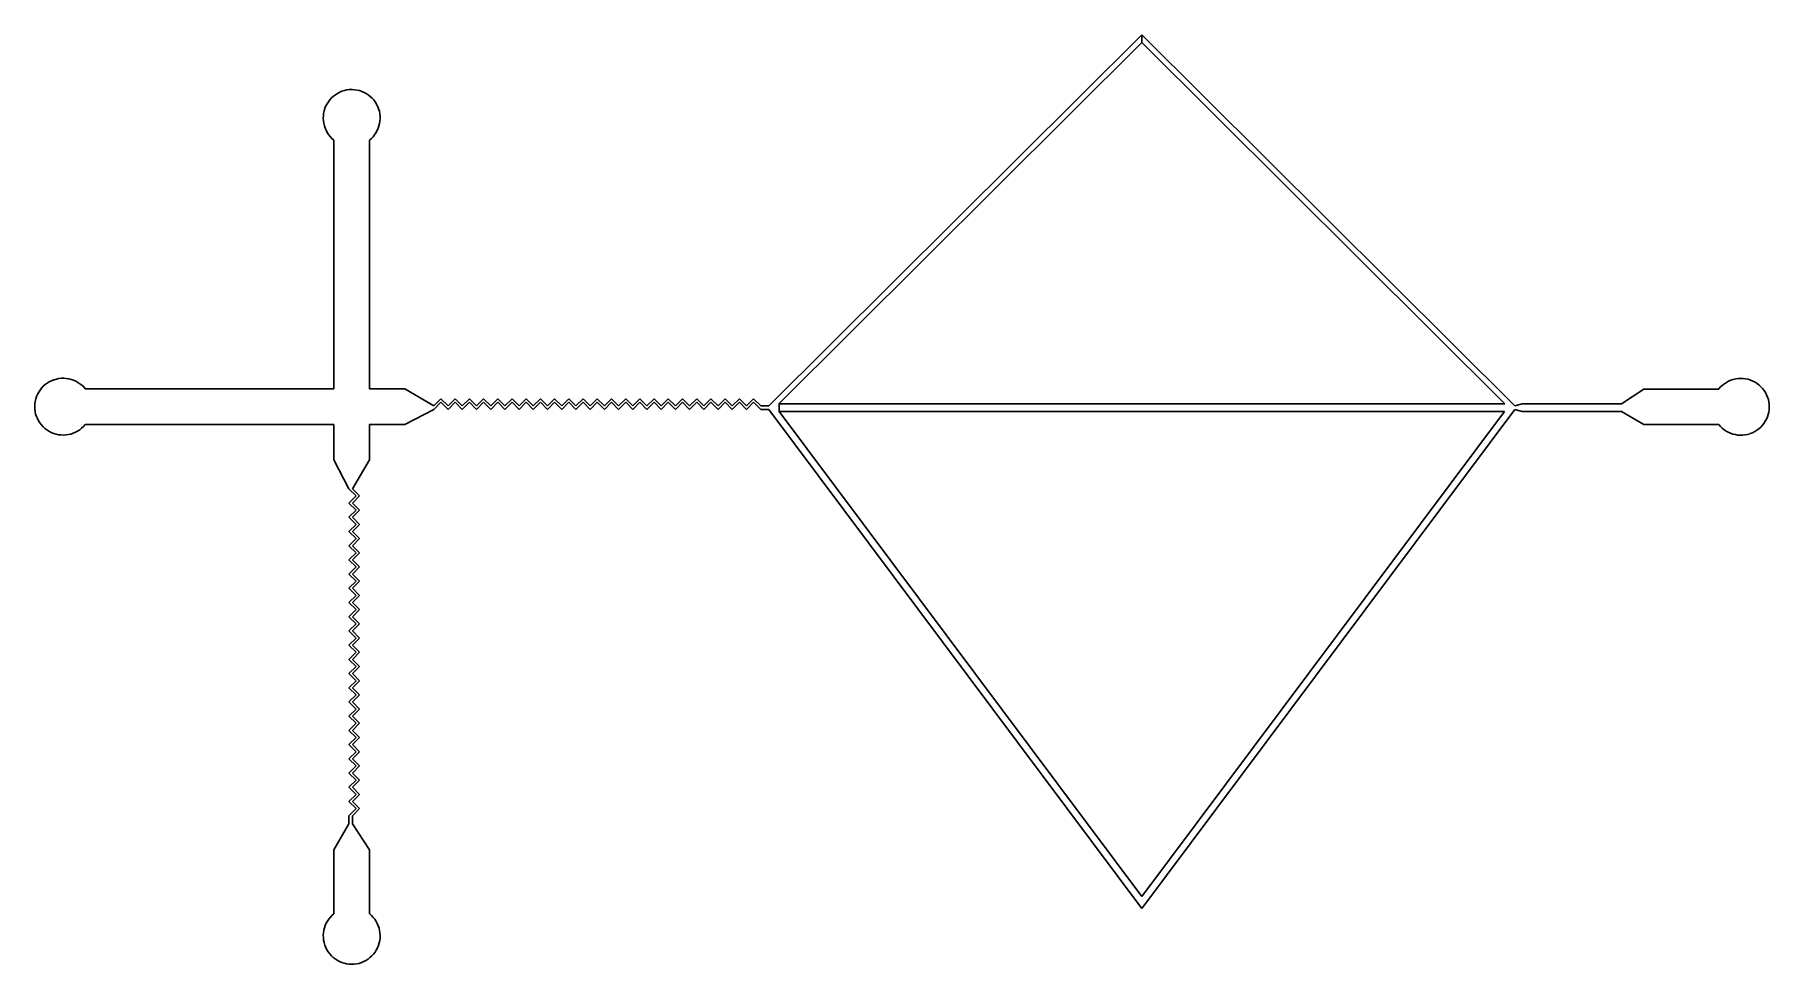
# Model space of a CAD drawing. Extents: x -63 to -14.2, y -14 to 12.2.
import ezdxf

# ---------------------------------------------------------------- set-up
doc = ezdxf.new("R2010")
doc.units = 13
doc.header["$MEASUREMENT"] = 0
doc.layers.add('1', color=7, linetype='Continuous')

msp = doc.modelspace()

# ---------------------------------------------------------------- linework, layer by layer
at = {"layer": '1'}
for p, q in [((-31.861, 12.205), (-42.361, 1.758)), ((-42.08, 1.815), (-31.861, 11.982)), ((-31.861, 11.982), (-31.861, 12.205)), ((-21.361, 1.758), (-31.861, 12.205)), ((-31.861, 12.205), (-31.861, 11.982)), ((-31.861, 11.982), (-21.641, 1.815)), ((-31.861, 11.982), (-31.861, 11.982)), ((-54.8, 10.261), (-54.832, 10.199)), ((-54.762, 10.32), (-54.8, 10.261)), ((-54.72, 10.375), (-54.762, 10.32)), ((-54.673, 10.427), (-54.72, 10.375)), ((-54.621, 10.474), (-54.673, 10.427)), ((-54.566, 10.516), (-54.621, 10.474)), ((-54.507, 10.554), (-54.566, 10.516)), ((-54.445, 10.586), (-54.507, 10.554)), ((-54.381, 10.613), (-54.445, 10.586)), ((-54.314, 10.634), (-54.381, 10.613)), ((-54.246, 10.649), (-54.314, 10.634)), ((-54.177, 10.658), (-54.246, 10.649)), ((-54.107, 10.661), (-54.177, 10.658)), ((-54.097, 10.661), (-54.107, 10.661)), ((-54.027, 10.657), (-54.097, 10.661)), ((-53.958, 10.647), (-54.027, 10.657)), ((-53.89, 10.631), (-53.958, 10.647)), ((-53.824, 10.609), (-53.89, 10.631)), ((-53.76, 10.582), (-53.824, 10.609)), ((-53.699, 10.549), (-53.76, 10.582)), ((-53.64, 10.511), (-53.699, 10.549)), ((-53.585, 10.468), (-53.64, 10.511)), ((-53.534, 10.42), (-53.585, 10.468)), ((-53.488, 10.368), (-53.534, 10.42)), ((-53.446, 10.312), (-53.488, 10.368)), ((-53.409, 10.253), (-53.446, 10.312)), ((-54.905, 9.921), (-54.907, 9.851)), ((-54.907, 9.851), (-54.903, 9.782)), ((-54.897, 9.991), (-54.905, 9.921)), ((-54.903, 9.782), (-54.893, 9.713)), ((-54.882, 10.059), (-54.897, 9.991)), ((-54.862, 10.126), (-54.882, 10.059)), ((-54.859, 10.135), (-54.862, 10.126)), ((-54.832, 10.199), (-54.859, 10.135)), ((-53.378, 10.191), (-53.409, 10.253)), ((-53.352, 10.126), (-53.378, 10.191)), ((-53.349, 10.117), (-53.352, 10.126)), ((-53.329, 10.05), (-53.349, 10.117)), ((-53.316, 9.981), (-53.329, 10.05)), ((-53.322, 9.704), (-53.312, 9.773)), ((-53.308, 9.912), (-53.316, 9.981)), ((-53.312, 9.773), (-53.307, 9.842)), ((-53.307, 9.842), (-53.308, 9.912)), ((-54.893, 9.713), (-54.877, 9.644)), ((-54.877, 9.644), (-54.855, 9.578)), ((-54.855, 9.578), (-54.828, 9.514)), ((-54.828, 9.514), (-54.795, 9.452)), ((-54.795, 9.452), (-54.757, 9.394)), ((-54.757, 9.394), (-54.713, 9.339)), ((-54.713, 9.339), (-54.666, 9.288)), ((-54.666, 9.288), (-54.614, 9.241)), ((-53.607, 9.236), (-53.554, 9.282)), ((-53.554, 9.282), (-53.506, 9.332)), ((-53.506, 9.332), (-53.462, 9.387)), ((-53.462, 9.387), (-53.423, 9.445)), ((-53.423, 9.445), (-53.39, 9.506)), ((-53.39, 9.506), (-53.362, 9.57)), ((-53.362, 9.57), (-53.339, 9.636)), ((-53.339, 9.636), (-53.322, 9.704)), ((-54.614, 9.241), (-54.607, 9.236)), ((-54.607, 9.236), (-54.607, 2.236)), ((-53.607, 2.236), (-53.607, 9.236)), ((-62.561, 2.465), (-62.623, 2.434)), ((-62.496, 2.491), (-62.561, 2.465)), ((-62.487, 2.494), (-62.496, 2.491)), ((-62.42, 2.514), (-62.487, 2.494)), ((-62.351, 2.527), (-62.42, 2.514)), ((-62.282, 2.535), (-62.351, 2.527)), ((-62.212, 2.536), (-62.282, 2.535)), ((-62.143, 2.531), (-62.212, 2.536)), ((-62.074, 2.521), (-62.143, 2.531)), ((-62.006, 2.504), (-62.074, 2.521)), ((-61.94, 2.481), (-62.006, 2.504)), ((-61.876, 2.453), (-61.94, 2.481)), ((-61.815, 2.42), (-61.876, 2.453)), ((-15.346, 2.453), (-15.407, 2.42)), ((-15.282, 2.481), (-15.346, 2.453)), ((-15.215, 2.502), (-15.282, 2.481)), ((-15.147, 2.518), (-15.215, 2.502)), ((-15.078, 2.528), (-15.147, 2.518)), ((-15.009, 2.532), (-15.078, 2.528)), ((-14.939, 2.53), (-15.009, 2.532)), ((-14.87, 2.522), (-14.939, 2.53)), ((-14.802, 2.507), (-14.87, 2.522)), ((-14.735, 2.487), (-14.802, 2.507)), ((-14.726, 2.484), (-14.735, 2.487)), ((-14.661, 2.457), (-14.726, 2.484)), ((-14.599, 2.425), (-14.661, 2.457)), ((-62.98, 2.018), (-63.001, 1.952)), ((-62.952, 2.082), (-62.98, 2.018)), ((-62.919, 2.144), (-62.952, 2.082)), ((-62.881, 2.202), (-62.919, 2.144)), ((-62.838, 2.257), (-62.881, 2.202)), ((-62.79, 2.308), (-62.838, 2.257)), ((-62.738, 2.355), (-62.79, 2.308)), ((-62.682, 2.397), (-62.738, 2.355)), ((-62.623, 2.434), (-62.682, 2.397)), ((-61.757, 2.381), (-61.815, 2.42)), ((-61.702, 2.337), (-61.757, 2.381)), ((-61.652, 2.289), (-61.702, 2.337)), ((-61.606, 2.236), (-61.652, 2.289)), ((-54.607, 2.236), (-61.606, 2.236)), ((-52.607, 2.236), (-53.607, 2.236)), ((-51.794, 1.758), (-52.607, 2.236)), ((-51.594, 1.958), (-51.794, 1.758)), ((-51.394, 1.758), (-51.594, 1.958)), ((-51.194, 1.958), (-51.394, 1.758)), ((-50.994, 1.758), (-51.194, 1.958)), ((-50.794, 1.958), (-50.994, 1.758)), ((-50.594, 1.758), (-50.794, 1.958)), ((-50.394, 1.958), (-50.594, 1.758)), ((-50.194, 1.758), (-50.394, 1.958)), ((-49.994, 1.958), (-50.194, 1.758)), ((-49.794, 1.758), (-49.994, 1.958)), ((-49.594, 1.958), (-49.794, 1.758)), ((-49.394, 1.758), (-49.594, 1.958)), ((-49.194, 1.958), (-49.394, 1.758)), ((-48.994, 1.758), (-49.194, 1.958)), ((-48.794, 1.958), (-48.994, 1.758)), ((-48.594, 1.758), (-48.794, 1.958)), ((-48.394, 1.958), (-48.594, 1.758)), ((-48.194, 1.758), (-48.394, 1.958)), ((-47.994, 1.958), (-48.194, 1.758)), ((-47.794, 1.758), (-47.994, 1.958)), ((-47.594, 1.958), (-47.794, 1.758)), ((-47.394, 1.758), (-47.594, 1.958)), ((-47.194, 1.958), (-47.394, 1.758)), ((-46.994, 1.758), (-47.194, 1.958)), ((-46.794, 1.958), (-46.994, 1.758)), ((-46.594, 1.758), (-46.794, 1.958)), ((-46.394, 1.958), (-46.594, 1.758)), ((-46.194, 1.758), (-46.394, 1.958)), ((-45.994, 1.958), (-46.194, 1.758)), ((-45.794, 1.758), (-45.994, 1.958)), ((-45.594, 1.958), (-45.794, 1.758)), ((-45.394, 1.758), (-45.594, 1.958)), ((-45.194, 1.958), (-45.394, 1.758)), ((-44.994, 1.758), (-45.194, 1.958)), ((-44.794, 1.958), (-44.994, 1.758)), ((-44.594, 1.758), (-44.794, 1.958)), ((-44.394, 1.958), (-44.594, 1.758)), ((-44.194, 1.758), (-44.394, 1.958)), ((-43.994, 1.958), (-44.194, 1.758)), ((-43.794, 1.758), (-43.994, 1.958)), ((-43.594, 1.958), (-43.794, 1.758)), ((-43.394, 1.758), (-43.594, 1.958)), ((-43.194, 1.958), (-43.394, 1.758)), ((-42.994, 1.758), (-43.194, 1.958)), ((-42.794, 1.958), (-42.994, 1.758)), ((-42.594, 1.758), (-42.794, 1.958)), ((-17.729, 2.232), (-18.361, 1.815)), ((-15.624, 2.232), (-17.729, 2.232)), ((-15.618, 2.24), (-15.624, 2.232)), ((-15.571, 2.291), (-15.618, 2.24)), ((-15.52, 2.339), (-15.571, 2.291)), ((-15.466, 2.382), (-15.52, 2.339)), ((-15.407, 2.42), (-15.466, 2.382)), ((-14.541, 2.387), (-14.599, 2.425)), ((-14.485, 2.345), (-14.541, 2.387)), ((-14.434, 2.298), (-14.485, 2.345)), ((-14.387, 2.246), (-14.434, 2.298)), ((-14.344, 2.191), (-14.387, 2.246)), ((-14.307, 2.132), (-14.344, 2.191)), ((-14.275, 2.07), (-14.307, 2.132)), ((-14.248, 2.006), (-14.275, 2.07)), ((-14.227, 1.939), (-14.248, 2.006)), ((-63.027, 1.815), (-63.031, 1.745)), ((-63.031, 1.745), (-63.031, 1.736)), ((-63.031, 1.736), (-63.028, 1.666)), ((-63.028, 1.666), (-63.019, 1.597)), ((-63.017, 1.884), (-63.027, 1.815)), ((-63.019, 1.597), (-63.004, 1.529)), ((-63.001, 1.952), (-63.017, 1.884)), ((-63.004, 1.529), (-62.983, 1.462)), ((-52.607, 1.236), (-51.794, 1.659)), ((-51.794, 1.659), (-51.594, 1.859)), ((-51.594, 1.859), (-51.394, 1.659)), ((-51.394, 1.659), (-51.194, 1.859)), ((-51.194, 1.859), (-50.994, 1.659)), ((-50.994, 1.659), (-50.794, 1.859)), ((-50.794, 1.859), (-50.594, 1.659)), ((-50.594, 1.659), (-50.394, 1.859)), ((-50.394, 1.859), (-50.194, 1.659)), ((-50.194, 1.659), (-49.994, 1.859)), ((-49.994, 1.859), (-49.794, 1.659)), ((-49.794, 1.659), (-49.594, 1.859)), ((-49.594, 1.859), (-49.394, 1.659)), ((-49.394, 1.659), (-49.194, 1.859)), ((-49.194, 1.859), (-48.994, 1.659)), ((-48.994, 1.659), (-48.794, 1.859)), ((-48.794, 1.859), (-48.594, 1.659)), ((-48.594, 1.659), (-48.394, 1.859)), ((-48.394, 1.859), (-48.194, 1.659)), ((-48.194, 1.659), (-47.994, 1.859)), ((-47.994, 1.859), (-47.794, 1.659)), ((-47.794, 1.659), (-47.594, 1.859)), ((-47.594, 1.859), (-47.394, 1.659)), ((-47.394, 1.659), (-47.194, 1.859)), ((-47.194, 1.859), (-46.994, 1.659)), ((-46.994, 1.659), (-46.794, 1.859)), ((-46.794, 1.859), (-46.594, 1.659)), ((-46.594, 1.659), (-46.394, 1.859)), ((-46.394, 1.859), (-46.194, 1.659)), ((-46.194, 1.659), (-45.994, 1.859)), ((-45.994, 1.859), (-45.794, 1.659)), ((-45.794, 1.659), (-45.594, 1.859)), ((-45.594, 1.859), (-45.394, 1.659)), ((-45.394, 1.659), (-45.194, 1.859)), ((-45.194, 1.859), (-44.994, 1.659)), ((-44.994, 1.659), (-44.794, 1.859)), ((-44.794, 1.859), (-44.594, 1.659)), ((-44.594, 1.659), (-44.394, 1.859)), ((-44.394, 1.859), (-44.194, 1.659)), ((-44.194, 1.659), (-43.994, 1.859)), ((-43.994, 1.859), (-43.794, 1.659)), ((-43.794, 1.659), (-43.594, 1.859)), ((-43.594, 1.859), (-43.394, 1.659)), ((-43.394, 1.659), (-43.194, 1.859)), ((-43.194, 1.859), (-42.994, 1.659)), ((-42.994, 1.659), (-42.794, 1.859)), ((-42.794, 1.859), (-42.594, 1.659)), ((-42.361, 1.758), (-42.594, 1.758)), ((-42.594, 1.659), (-42.361, 1.659)), ((-42.361, 1.659), (-31.861, -12.389)), ((-42.069, 1.815), (-42.08, 1.815)), ((-21.641, 1.815), (-42.069, 1.815)), ((-42.069, 1.815), (-42.069, 1.603)), ((-42.069, 1.603), (-42.069, 1.815)), ((-42.069, 1.603), (-21.652, 1.603)), ((-31.861, -12.056), (-42.069, 1.603)), ((-31.861, -12.389), (-21.361, 1.659)), ((-21.652, 1.603), (-31.861, -12.056)), ((-21.161, 1.815), (-21.361, 1.758)), ((-21.361, 1.659), (-21.161, 1.603)), ((-18.361, 1.815), (-21.161, 1.815)), ((-21.161, 1.603), (-18.361, 1.603)), ((-18.361, 1.603), (-17.729, 1.232)), ((-14.251, 1.45), (-14.23, 1.516)), ((-14.23, 1.516), (-14.214, 1.584)), ((-14.212, 1.871), (-14.227, 1.939)), ((-14.214, 1.584), (-14.204, 1.653)), ((-14.203, 1.802), (-14.212, 1.871)), ((-14.204, 1.653), (-14.2, 1.723)), ((-14.2, 1.732), (-14.203, 1.802)), ((-14.2, 1.723), (-14.2, 1.732)), ((-62.983, 1.462), (-62.956, 1.398)), ((-62.956, 1.398), (-62.923, 1.336)), ((-62.923, 1.336), (-62.886, 1.277)), ((-62.886, 1.277), (-62.843, 1.221)), ((-62.843, 1.221), (-62.796, 1.17)), ((-62.796, 1.17), (-62.745, 1.123)), ((-62.745, 1.123), (-62.689, 1.08)), ((-62.689, 1.08), (-62.63, 1.043)), ((-62.63, 1.043), (-62.568, 1.01)), ((-62.568, 1.01), (-62.504, 0.984)), ((-62.504, 0.984), (-62.496, 0.981)), ((-62.496, 0.981), (-62.429, 0.961)), ((-62.014, 0.966), (-61.948, 0.988)), ((-61.948, 0.988), (-61.884, 1.015)), ((-61.884, 1.015), (-61.822, 1.048)), ((-61.822, 1.048), (-61.764, 1.086)), ((-61.764, 1.086), (-61.709, 1.13)), ((-61.709, 1.13), (-61.658, 1.177)), ((-61.658, 1.177), (-61.611, 1.229)), ((-61.611, 1.229), (-61.606, 1.236)), ((-61.606, 1.236), (-54.607, 1.236)), ((-54.607, 1.236), (-54.607, 0.236)), ((-53.607, 0.236), (-53.607, 1.236)), ((-53.607, 1.236), (-52.607, 1.236)), ((-17.729, 1.232), (-15.624, 1.232)), ((-15.624, 1.232), (-15.578, 1.179)), ((-15.578, 1.179), (-15.528, 1.131)), ((-15.528, 1.131), (-15.473, 1.087)), ((-15.473, 1.087), (-15.415, 1.049)), ((-15.415, 1.049), (-15.354, 1.015)), ((-15.354, 1.015), (-15.29, 0.987)), ((-15.29, 0.987), (-15.224, 0.964)), ((-14.743, 0.974), (-14.735, 0.977)), ((-14.735, 0.977), (-14.67, 1.003)), ((-14.67, 1.003), (-14.608, 1.035)), ((-14.608, 1.035), (-14.549, 1.071)), ((-14.549, 1.071), (-14.493, 1.113)), ((-14.493, 1.113), (-14.441, 1.16)), ((-14.441, 1.16), (-14.393, 1.211)), ((-14.393, 1.211), (-14.35, 1.266)), ((-14.35, 1.266), (-14.312, 1.324)), ((-14.312, 1.324), (-14.279, 1.386)), ((-14.279, 1.386), (-14.251, 1.45)), ((-62.429, 0.961), (-62.361, 0.946)), ((-62.361, 0.946), (-62.291, 0.938)), ((-62.291, 0.938), (-62.221, 0.936)), ((-62.221, 0.936), (-62.152, 0.94)), ((-62.152, 0.94), (-62.083, 0.95)), ((-62.083, 0.95), (-62.014, 0.966)), ((-15.224, 0.964), (-15.156, 0.948)), ((-15.156, 0.948), (-15.087, 0.937)), ((-15.087, 0.937), (-15.018, 0.932)), ((-15.018, 0.932), (-14.948, 0.934)), ((-14.948, 0.934), (-14.879, 0.941)), ((-14.879, 0.941), (-14.81, 0.955)), ((-14.81, 0.955), (-14.743, 0.974)), ((-54.607, 0.236), (-54.184, -0.577)), ((-54.085, -0.577), (-53.607, 0.236)), ((-54.184, -0.577), (-53.984, -0.777)), ((-53.984, -0.777), (-54.184, -0.977)), ((-53.885, -0.777), (-54.085, -0.577)), ((-54.085, -0.977), (-53.885, -0.777)), ((-54.184, -0.977), (-53.984, -1.177)), ((-53.984, -1.177), (-54.184, -1.377)), ((-54.184, -1.377), (-53.984, -1.577)), ((-53.885, -1.177), (-54.085, -0.977)), ((-54.085, -1.377), (-53.885, -1.177)), ((-53.885, -1.577), (-54.085, -1.377)), ((-53.984, -1.577), (-54.184, -1.777)), ((-54.184, -1.777), (-53.984, -1.977)), ((-54.085, -1.777), (-53.885, -1.577)), ((-53.885, -1.977), (-54.085, -1.777)), ((-53.984, -1.977), (-54.184, -2.177)), ((-54.184, -2.177), (-53.984, -2.377)), ((-53.984, -2.377), (-54.184, -2.577)), ((-54.085, -2.177), (-53.885, -1.977)), ((-53.885, -2.377), (-54.085, -2.177)), ((-54.085, -2.577), (-53.885, -2.377)), ((-54.184, -2.577), (-53.984, -2.777)), ((-53.984, -2.777), (-54.184, -2.977)), ((-53.885, -2.777), (-54.085, -2.577)), ((-54.085, -2.977), (-53.885, -2.777)), ((-54.184, -2.977), (-53.984, -3.177)), ((-53.984, -3.177), (-54.184, -3.377)), ((-54.184, -3.377), (-53.984, -3.577)), ((-53.885, -3.177), (-54.085, -2.977)), ((-54.085, -3.377), (-53.885, -3.177)), ((-53.885, -3.577), (-54.085, -3.377)), ((-53.984, -3.577), (-54.184, -3.777)), ((-54.184, -3.777), (-53.984, -3.977)), ((-54.085, -3.777), (-53.885, -3.577)), ((-53.885, -3.977), (-54.085, -3.777)), ((-53.984, -3.977), (-54.184, -4.177)), ((-54.184, -4.177), (-53.984, -4.377)), ((-53.984, -4.377), (-54.184, -4.577)), ((-54.085, -4.177), (-53.885, -3.977)), ((-53.885, -4.377), (-54.085, -4.177)), ((-54.085, -4.577), (-53.885, -4.377)), ((-54.184, -4.577), (-53.984, -4.777)), ((-53.984, -4.777), (-54.184, -4.977)), ((-53.885, -4.777), (-54.085, -4.577)), ((-54.085, -4.977), (-53.885, -4.777)), ((-54.184, -4.977), (-53.984, -5.177)), ((-53.984, -5.177), (-54.184, -5.377)), ((-53.885, -5.177), (-54.085, -4.977)), ((-54.085, -5.377), (-53.885, -5.177)), ((-54.184, -5.377), (-53.984, -5.577)), ((-53.984, -5.577), (-54.184, -5.777)), ((-54.184, -5.777), (-53.984, -5.977)), ((-53.885, -5.577), (-54.085, -5.377)), ((-54.085, -5.777), (-53.885, -5.577)), ((-53.885, -5.977), (-54.085, -5.777)), ((-53.984, -5.977), (-54.184, -6.177)), ((-54.184, -6.177), (-53.984, -6.377)), ((-54.085, -6.177), (-53.885, -5.977)), ((-53.885, -6.377), (-54.085, -6.177)), ((-53.984, -6.377), (-54.184, -6.577)), ((-54.184, -6.577), (-53.984, -6.777)), ((-53.984, -6.777), (-54.184, -6.977)), ((-54.085, -6.577), (-53.885, -6.377)), ((-53.885, -6.777), (-54.085, -6.577)), ((-54.085, -6.977), (-53.885, -6.777)), ((-54.184, -6.977), (-53.984, -7.177)), ((-53.984, -7.177), (-54.184, -7.377)), ((-53.885, -7.177), (-54.085, -6.977)), ((-54.085, -7.377), (-53.885, -7.177)), ((-54.184, -7.377), (-53.984, -7.577)), ((-53.984, -7.577), (-54.184, -7.777)), ((-54.184, -7.777), (-53.984, -7.977)), ((-53.885, -7.577), (-54.085, -7.377)), ((-54.085, -7.777), (-53.885, -7.577)), ((-53.885, -7.977), (-54.085, -7.777)), ((-53.984, -7.977), (-54.184, -8.177)), ((-54.184, -8.177), (-53.984, -8.377)), ((-54.085, -8.177), (-53.885, -7.977)), ((-53.885, -8.377), (-54.085, -8.177)), ((-53.984, -8.377), (-54.184, -8.577)), ((-54.184, -8.577), (-53.984, -8.777)), ((-53.984, -8.777), (-54.184, -8.977)), ((-54.085, -8.577), (-53.885, -8.377)), ((-53.885, -8.777), (-54.085, -8.577)), ((-54.085, -8.977), (-53.885, -8.777)), ((-54.184, -8.977), (-53.984, -9.177)), ((-53.984, -9.177), (-54.184, -9.377)), ((-53.885, -9.177), (-54.085, -8.977)), ((-54.085, -9.377), (-53.885, -9.177)), ((-54.184, -9.377), (-53.984, -9.577)), ((-53.984, -9.577), (-54.184, -9.777)), ((-53.885, -9.577), (-54.085, -9.377)), ((-54.085, -9.777), (-53.885, -9.577)), ((-54.184, -10.01), (-54.607, -10.735)), ((-54.184, -9.777), (-54.184, -10.01)), ((-54.085, -10.01), (-54.085, -9.777)), ((-53.607, -10.735), (-54.085, -10.01)), ((-54.607, -10.735), (-54.607, -12.535)), ((-53.607, -12.535), (-53.607, -10.735)), ((-54.752, -12.686), (-54.791, -12.744)), ((-54.708, -12.631), (-54.752, -12.686)), ((-54.66, -12.581), (-54.708, -12.631)), ((-54.607, -12.535), (-54.66, -12.581)), ((-53.6, -12.541), (-53.607, -12.535)), ((-53.548, -12.588), (-53.6, -12.541)), ((-53.5, -12.639), (-53.548, -12.588)), ((-53.457, -12.693), (-53.5, -12.639)), ((-53.419, -12.752), (-53.457, -12.693)), ((-54.902, -13.072), (-54.907, -13.142)), ((-54.907, -13.142), (-54.905, -13.212)), ((-54.892, -13.003), (-54.902, -13.072)), ((-54.875, -12.935), (-54.892, -13.003)), ((-54.852, -12.869), (-54.875, -12.935)), ((-54.824, -12.805), (-54.852, -12.869)), ((-54.791, -12.744), (-54.824, -12.805)), ((-53.386, -12.813), (-53.419, -12.752)), ((-53.358, -12.878), (-53.386, -12.813)), ((-53.336, -12.944), (-53.358, -12.878)), ((-53.321, -13.012), (-53.336, -12.944)), ((-53.311, -13.081), (-53.321, -13.012)), ((-53.307, -13.151), (-53.311, -13.081)), ((-53.309, -13.221), (-53.307, -13.151)), ((-54.905, -13.212), (-54.898, -13.281)), ((-54.898, -13.281), (-54.884, -13.35)), ((-54.884, -13.35), (-54.865, -13.417)), ((-54.865, -13.417), (-54.862, -13.425)), ((-54.862, -13.425), (-54.836, -13.49)), ((-54.836, -13.49), (-54.804, -13.552)), ((-54.804, -13.552), (-54.768, -13.611)), ((-54.768, -13.611), (-54.726, -13.667)), ((-54.726, -13.667), (-54.679, -13.719)), ((-53.494, -13.674), (-53.451, -13.619)), ((-53.451, -13.619), (-53.414, -13.56)), ((-53.414, -13.56), (-53.382, -13.498)), ((-53.382, -13.498), (-53.355, -13.433)), ((-53.355, -13.433), (-53.352, -13.425)), ((-53.352, -13.425), (-53.332, -13.358)), ((-53.332, -13.358), (-53.317, -13.29)), ((-53.317, -13.29), (-53.309, -13.221)), ((-54.679, -13.719), (-54.628, -13.767)), ((-54.628, -13.767), (-54.573, -13.81)), ((-54.573, -13.81), (-54.515, -13.848)), ((-54.515, -13.848), (-54.453, -13.881)), ((-54.453, -13.881), (-54.389, -13.909)), ((-54.389, -13.909), (-54.322, -13.93)), ((-54.322, -13.93), (-54.254, -13.946)), ((-54.254, -13.946), (-54.185, -13.956)), ((-54.185, -13.956), (-54.115, -13.96)), ((-54.115, -13.96), (-54.107, -13.96)), ((-54.107, -13.96), (-54.037, -13.957)), ((-54.037, -13.957), (-53.968, -13.948)), ((-53.968, -13.948), (-53.9, -13.933)), ((-53.9, -13.933), (-53.833, -13.912)), ((-53.833, -13.912), (-53.769, -13.885)), ((-53.769, -13.885), (-53.707, -13.853)), ((-53.707, -13.853), (-53.648, -13.815)), ((-53.648, -13.815), (-53.592, -13.773)), ((-53.592, -13.773), (-53.541, -13.725)), ((-53.541, -13.725), (-53.494, -13.674))]:
    msp.add_line(p, q, dxfattribs=at)

doc.saveas('drawing.dxf')
